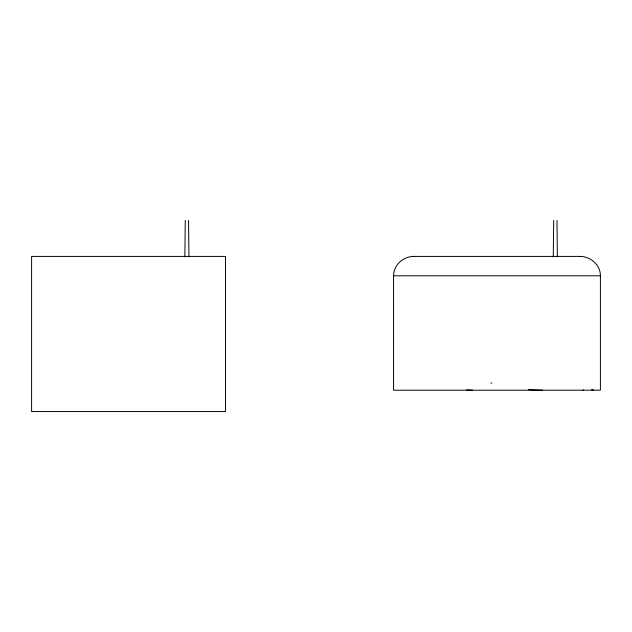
<?xml version="1.0" encoding="UTF-8"?>
<svg xmlns="http://www.w3.org/2000/svg" width="632" height="632" viewBox="0 0 632 632"><rect width="100%" height="100%" fill="white"/><g stroke="black" fill="none" stroke-linecap="round" stroke-linejoin="round"><path stroke-width="0.95" d="M184.852 256.884L185.263 220.465M553.277 256.884L553.687 220.465M414.347 256.41C403.769 256.079 393.373 264.903 393.578 275.797L393.562 390.205L600.4 390.205L600.4 275.797C600.566 264.903 590.209 256.079 579.615 256.41M414.244 256.41L579.718 256.41M393.562 275.797L600.4 275.797M528.384 389.62L542.722 390.205M592.279 389.636L593.503 390.205L591.623 389.675M556.966 220.465L557.377 256.884M188.541 220.465L188.944 256.884M583.162 389.66L583.162 390.205M472.515 390.197A86.331 1.153 2.3 0 1 466.606 389.936M491.886 383.095A86.331 1.454 2.2 0 1 490.961 383.055M225.506 256.41L31.6 256.41L31.6 411.535L225.506 411.535L225.506 256.41"/></g></svg>
